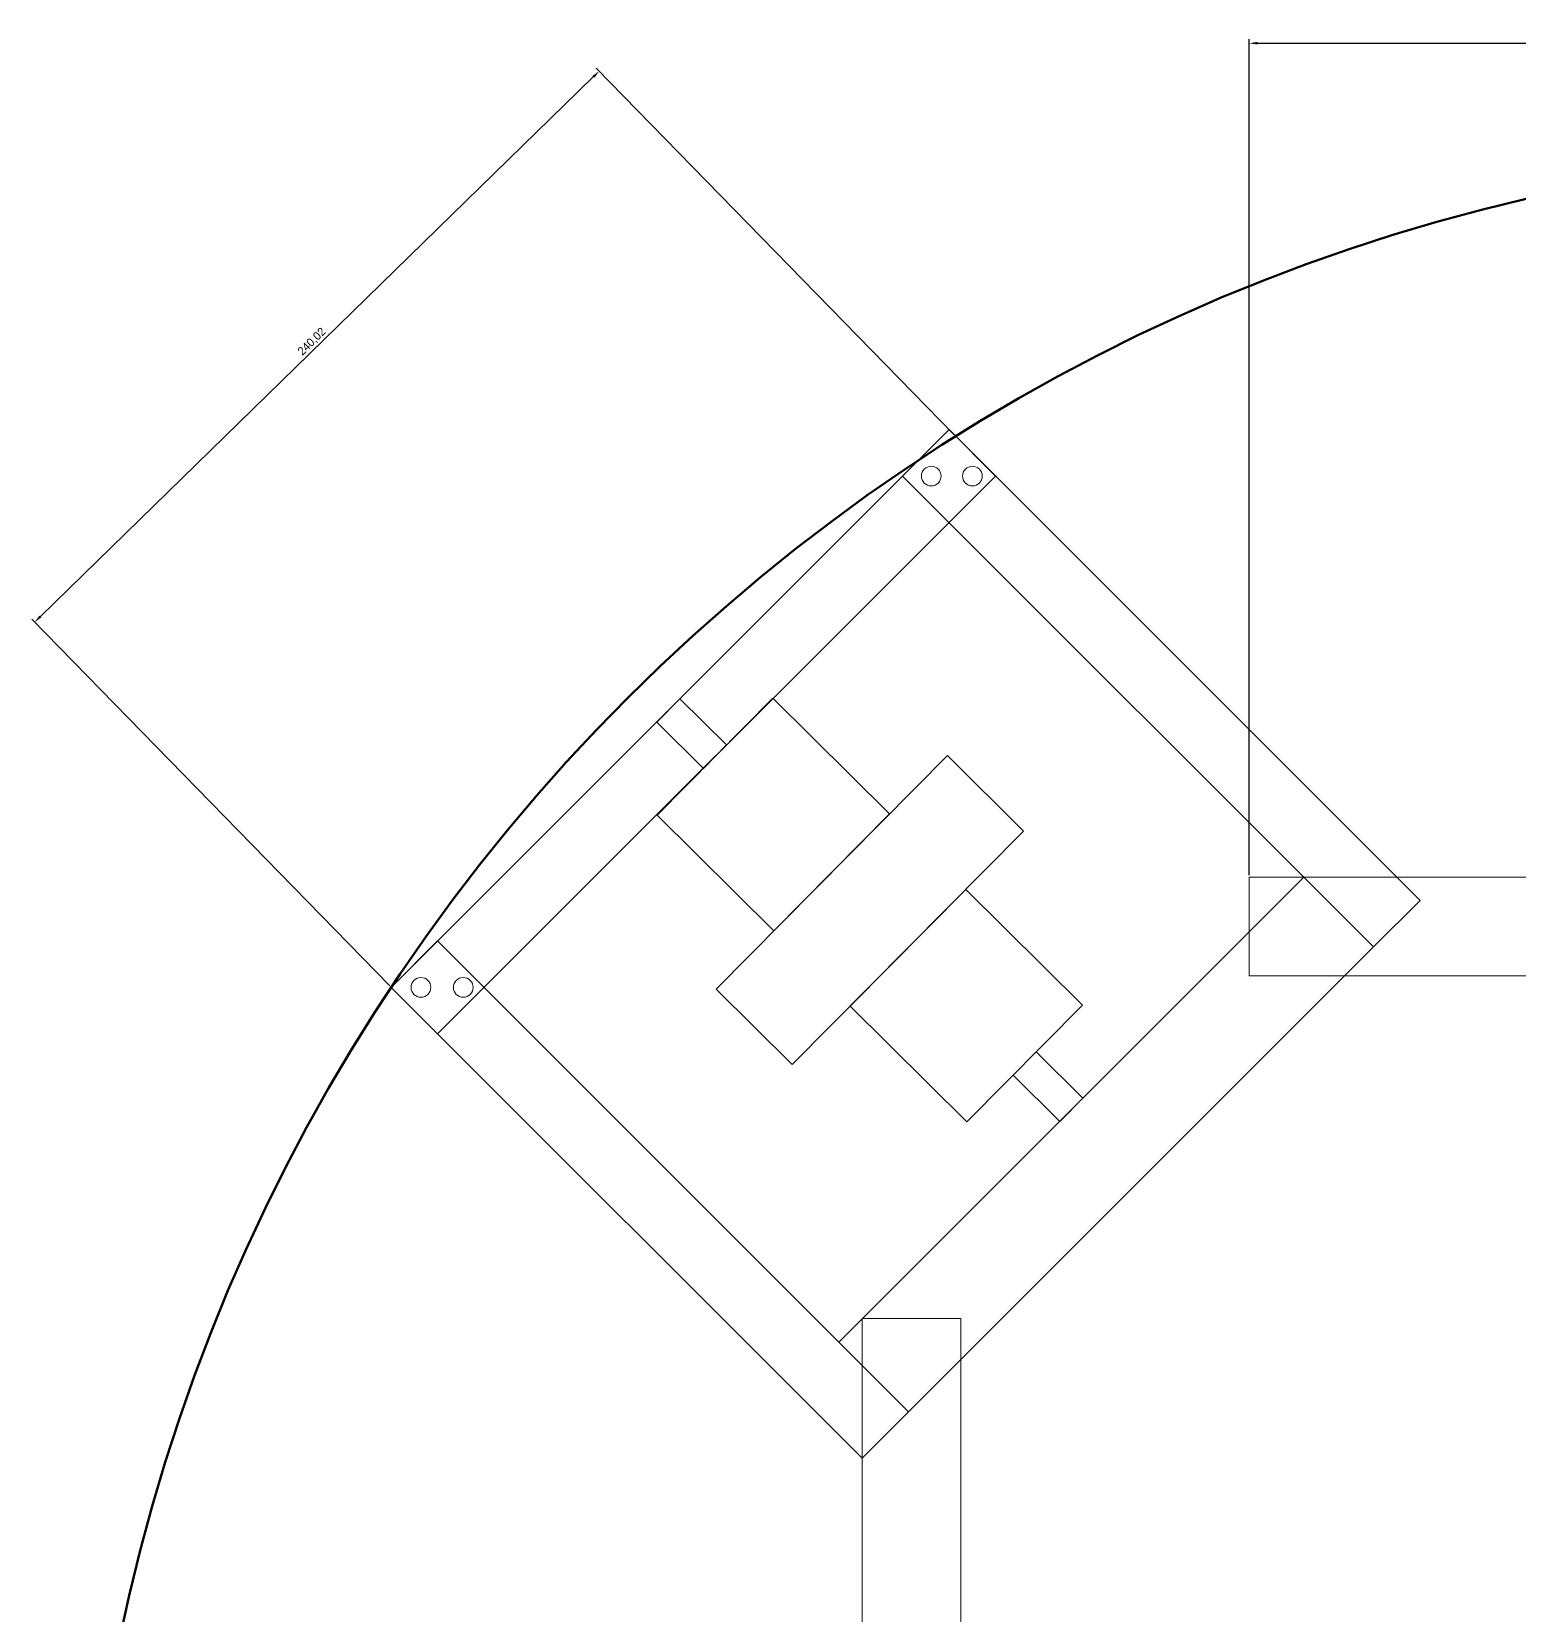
# Model space of a CAD drawing. Header units: millimetres. Extents: x 2782 to 6452, y 3438 to 5338.
# Drawn here: x 4642.6 to 5095.1, y 4855.9 to 5337.7 of the extents above; entities that cross this region are included whole.
import ezdxf

# ---------------------------------------------------------------- set-up
doc = ezdxf.new("R2010")
doc.units = ezdxf.units.MM
doc.layers.add('Dark', color=2, linetype='Continuous', lineweight=60)
doc.layers.add('Medium', color=6, linetype='Continuous', lineweight=20)
doc.dimstyles.new('ISO-25', dxfattribs={"dimtxt": 2.5, "dimasz": 2.5, "dimexe": 1.25, "dimexo": 0.625, "dimtad": 1, "dimtxsty": 'Standard', "dimcen": 2.5, "dimadec": 0, "dimazin": 0, "dimtfac": 1, "dimtmove": 0, "dimatfit": 3, "dimfxl": 1, "dimarcsym": 0})

# ---------------------------------------------------------------- blocks, each defined once
blk = doc.blocks.new('*D26')
at = {"layer": 'Dark', "color": 0, "lineweight": -2}
for p, q in [((5012.96, 5081.08), (5012.96, 5335.48)), ((5437.96, 5081.08), (5437.96, 5335.48)), ((5015.46, 5334.23), (5435.46, 5334.23))]:
    blk.add_line(p, q, dxfattribs=at)
at = {"layer": 'Dark', "color": 0}
for points in [[(5015.46, 5334.64), (5015.46, 5333.81), (5012.96, 5334.23)], [(5435.46, 5334.64), (5435.46, 5333.81), (5437.96, 5334.23)]]:
    blk.add_solid(points, dxfattribs=at)
at = {"layer": 'Defpoints', "color": 0}
for p in [(5437.96, 5334.23), (5012.96, 5080.45), (5437.96, 5080.45)]:
    blk.add_point(p, dxfattribs=at)
at = {"layer": 'Dark', "color": 0, "insert": (5225.46, 5336.1), "char_height": 2.5, "attachment_point": 5}
blk.add_mtext('425', dxfattribs=at)
blk = doc.blocks.new('*D27')
at = {"layer": 'Dark', "color": 0, "lineweight": -2}
for p, q in [((4923.24, 5215.05), (4814.33, 5326.61)), ((4645.24, 5159.8), (4813.42, 5323.97)), ((4751.49, 5047.39), (4642.58, 5158.95))]:
    blk.add_line(p, q, dxfattribs=at)
at = {"layer": 'Dark', "color": 0}
for points in [[(4813.13, 5324.27), (4813.71, 5323.67), (4815.21, 5325.72)], [(4644.95, 5160.1), (4645.54, 5159.51), (4643.46, 5158.06)]]:
    blk.add_solid(points, dxfattribs=at)
at = {"layer": 'Defpoints', "color": 0}
for p in [(4815.21, 5325.72), (4923.68, 5214.6), (4751.93, 5046.94)]:
    blk.add_point(p, dxfattribs=at)
at = {"layer": 'Dark', "color": 0, "insert": (4727.88, 5243.38), "char_height": 2.5, "attachment_point": 5, "rotation": 44.3097}
blk.add_mtext('240,02', dxfattribs=at)

msp = doc.modelspace()

# ---------------------------------------------------------------- linework, layer by layer
at = {"layer": 'Dark'}
msp.add_circle((5225.455, 4733.662), 567.776, dxfattribs=at)
at = {"layer": 'Medium'}
for p, q in [((4888.118, 4939.034), (5029.539, 5080.455)), ((4895.246, 4946.162), (4895.246, 4521.162))]:
    msp.add_line(p, q, dxfattribs=at)
for points in [[(4935.777, 5202.502), (4766.071, 5032.796), (4751.929, 5046.938), (4921.635, 5216.644)], [(5064.894, 5073.384), (4921.635, 5216.644), (4907.493, 5202.502), (5050.752, 5059.242)], [(4839.769, 5134.775), (4832.73, 5127.672), (4846.935, 5113.594), (4853.974, 5120.697)], [(4903.567, 5099.707), (4868.371, 5064.193), (4832.857, 5099.388), (4868.053, 5134.903)], [(4921.165, 5117.464), (4850.773, 5046.436), (4873.929, 5023.488), (4944.32, 5094.517)], [(5050.752, 5059.242), (4909.331, 4917.82), (4888.118, 4939.034), (5029.539, 5080.455)], [(5012.955, 5050.455), (5437.955, 5050.455), (5437.955, 5080.455), (5012.955, 5080.455)], [(4962.237, 5041.564), (4927.041, 5006.049), (4891.527, 5041.245), (4926.722, 5076.759)], [(4895.189, 4903.678), (4751.929, 5046.938), (4766.071, 5061.08), (4909.331, 4917.82)], [(4948.158, 5027.358), (4941.119, 5020.255), (4955.325, 5006.177), (4962.364, 5013.28)], [(4895.246, 4946.162), (4895.246, 4521.162), (4925.246, 4521.162), (4925.246, 4946.162)]]:
    msp.add_lwpolyline(points, close=True, dxfattribs=at)
for centre in [(4916.21, 5202.502), (4928.736, 5202.502), (4760.993, 5046.938), (4773.869, 5046.938)]:
    msp.add_circle(centre, 3, dxfattribs=at)

# ---------------------------------------------------------------- dimensions: what is measured, and where the dimension line sits
at = {"layer": 'Dark'}
for p1, p2, distance, picture, middle in [((5012.955, 5080.455), (5437.955, 5080.455), 253.771, '*D26', (5225.455, 5336.101)), ((4751.929, 5046.938), (4923.679, 5214.599), 155.286, '*D27', (4727.876, 5243.378))]:
    dim = msp.add_aligned_dim(p1=p1, p2=p2, distance=distance, dimstyle='ISO-25', dxfattribs=at)
    dim.commit()
    dim.dimension.update_dxf_attribs({"geometry": picture, "text_midpoint": middle})

doc.saveas('drawing.dxf')
